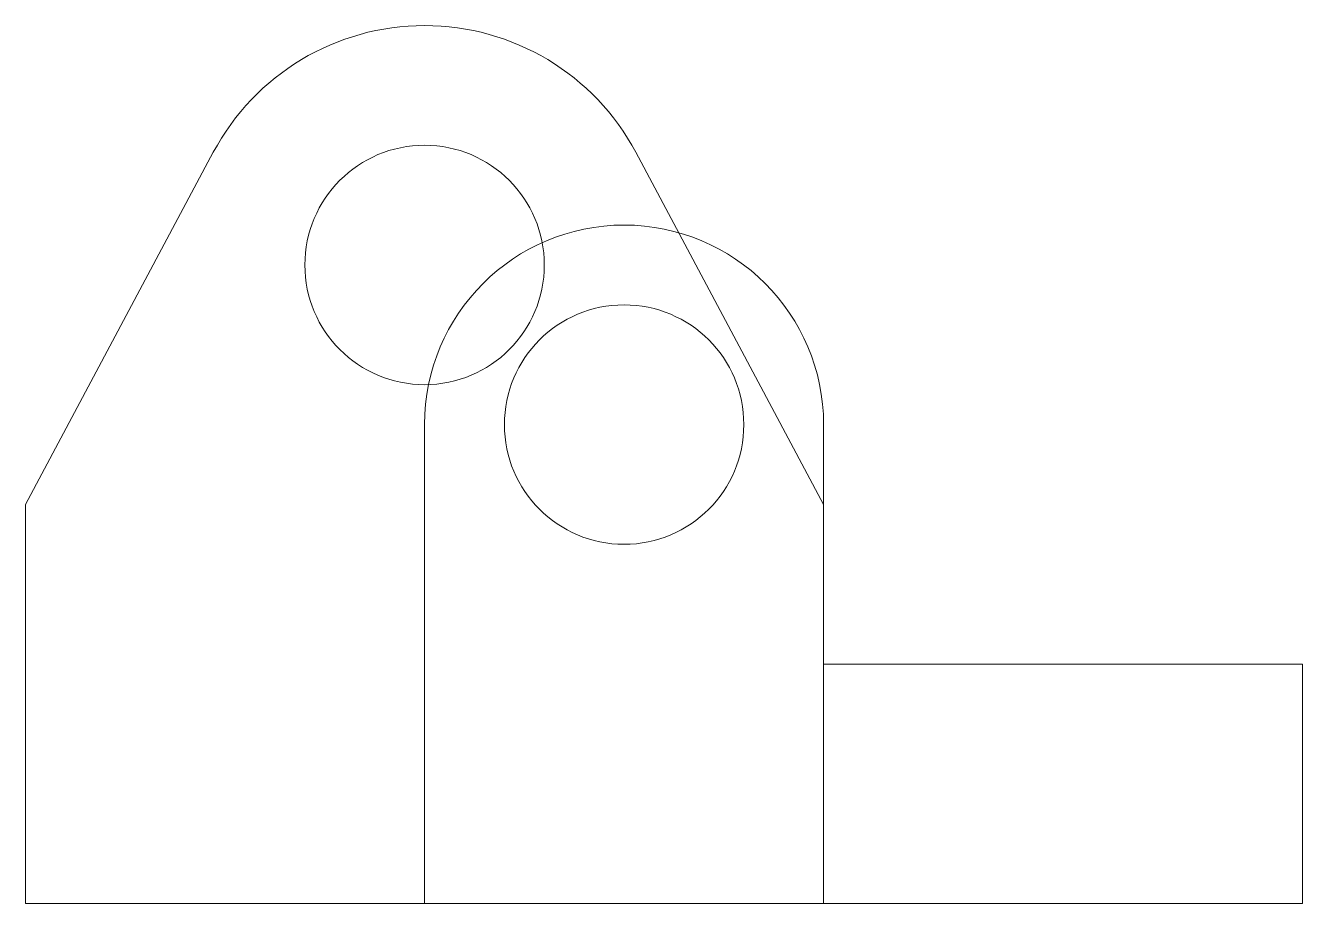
# Model space of a CAD drawing. Header units: millimetres. Extents: x -10 to 22, y 0 to 22.
import ezdxf

# ---------------------------------------------------------------- set-up
doc = ezdxf.new("R2010")
doc.units = ezdxf.units.MM
doc.layers.get('0').update_dxf_attribs({"linetype": 'CONTINUOUS', "lineweight": 0})
doc.layers.add('side', color=7, linetype='CONTINUOUS', lineweight=0)

msp = doc.modelspace()

# ---------------------------------------------------------------- linework, layer by layer
for p, q in [((-5.294, 18.824), (-10, 10)), ((5.294, 18.824), (10, 10)), ((-10, 10), (-10, 0)), ((10, 0), (10, 10)), ((-10, 0), (10, 0))]:
    msp.add_line(p, q)
msp.add_circle((0, 16), 3)
msp.add_arc((0, 16), 6, 28.0725, 151.9275)
at = {"layer": 'side'}
for p, q in [((0, 12), (0, 6)), ((10, 6), (10, 12)), ((0, 6), (0, 0)), ((22, 6), (10, 6)), ((22, 0), (22, 6)), ((0, 0), (22, 0))]:
    msp.add_line(p, q, dxfattribs=at)
msp.add_circle((5, 12), 3, dxfattribs=at)
msp.add_arc((5, 12), 5, 0, 180, dxfattribs=at)

doc.saveas('drawing.dxf')
